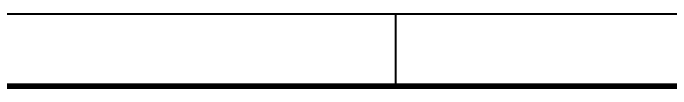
# Model space of a CAD drawing. Extents: x -56 to 205, y -3 to 177.
# Drawn here: x 11.94 to 46.72, y -2.69 to 1.32 of the extents above; entities that cross this region are included whole.
import ezdxf

# ---------------------------------------------------------------- set-up
doc = ezdxf.new("R2010")
doc.units = 0
doc.layers.add('94', color=14, linetype='CONTINUOUS')

msp = doc.modelspace()

# ---------------------------------------------------------------- linework, layer by layer
at = {"layer": '94'}
for points, const_width in [([(-52.07, 1.27), (200.66, 1.27)], 0.1), ([(32.1733, -2.54), (32.1733, 1.27)], 0.1), ([(-55.88, -2.54), (204.47, -2.54)], 0.3)]:
    msp.add_lwpolyline(points, dxfattribs=dict(at, const_width=const_width))
at = {"layer": '94', "const_width": 0.05}
for points in [[(32.1983, 1.27, 1), (32.1483, 1.27)], [(32.1483, -2.54, 1), (32.1983, -2.54)]]:
    msp.add_lwpolyline(points, format="xyb", dxfattribs=at)

doc.saveas('drawing.dxf')
